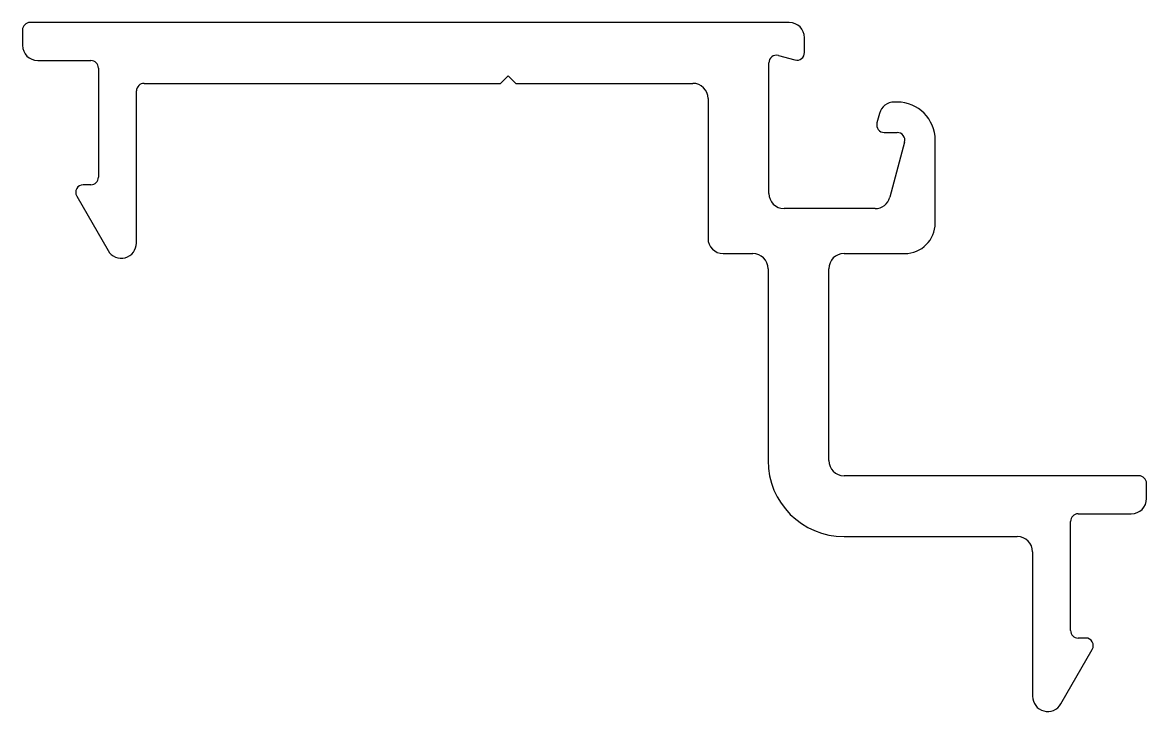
# Model space of a CAD drawing. Extents: x -13.6 to 23.4, y 2.4 to 25.
import ezdxf

# ---------------------------------------------------------------- set-up
doc = ezdxf.new("R2010")
doc.units = 0
doc.layers.add('PROFILE', color=1, linetype='CONTINUOUS')

msp = doc.modelspace()

# ---------------------------------------------------------------- linework, layer by layer
at = {"layer": 'PROFILE', "color": 7}
for p, q in [((11.628, 25.001), (-13.347, 25.001)), ((-13.597, 24.751), (-13.597, 24.251)), ((12.128, 24.012), (12.128, 24.501)), ((-13.097, 23.751), (-11.347, 23.751)), ((10.954, 19.384), (10.954, 23.675)), ((11.269, 23.917), (11.813, 23.771)), ((-11.097, 23.501), (-11.097, 19.917)), ((-9.597, 23.001), (2.128, 23.001)), ((2.128, 23.001), (2.378, 23.251)), ((2.378, 23.251), (2.628, 23.001)), ((2.628, 23.001), (8.454, 23.001)), ((-9.847, 17.752), (-9.847, 22.751)), ((8.954, 22.501), (8.954, 17.906)), ((15.178, 22.384), (15.08, 22.384)), ((14.597, 22.014), (14.512, 21.699)), ((14.754, 21.384), (15.178, 21.384)), ((16.428, 18.406), (16.428, 21.134)), ((15.42, 21.07), (14.933, 19.255)), ((-11.347, 19.667), (-11.597, 19.667)), ((-11.813, 19.292), (-10.78, 17.502)), ((14.45, 18.884), (11.454, 18.884)), ((9.454, 17.406), (10.428, 17.406)), ((13.428, 17.406), (15.428, 17.406)), ((10.928, 16.906), (10.928, 10.6)), ((12.928, 10.6), (12.928, 16.906)), ((23.129, 10.1), (13.428, 10.1)), ((23.379, 9.35), (23.379, 9.85)), ((20.879, 5.016), (20.879, 8.6)), ((21.129, 8.85), (22.879, 8.85)), ((13.428, 8.1), (19.129, 8.1)), ((19.629, 7.6), (19.629, 2.851)), ((21.379, 4.766), (21.129, 4.766)), ((20.562, 2.601), (21.595, 4.391))]:
    msp.add_line(p, q, dxfattribs=at)
for centre, radius, start, end in [((-13.347, 24.751), 0.25, 90, 180), ((11.628, 24.501), 0.5, 0, 90), ((-13.097, 24.251), 0.5, 180, 270), ((-11.347, 23.501), 0.25, 0, 90), ((11.204, 23.675), 0.25, 75, 180), ((11.878, 24.012), 0.25, 255, 360), ((-9.597, 22.751), 0.25, 90, 180), ((8.454, 22.501), 0.5, 0, 90), ((15.08, 21.884), 0.5, 90, 165), ((15.178, 21.134), 1.25, 0, 90), ((14.754, 21.634), 0.25, 165, 270), ((15.178, 21.134), 0.25, 345, 90), ((-11.597, 19.417), 0.25, 90, 210), ((-11.347, 19.917), 0.25, 270, 0), ((11.454, 19.384), 0.5, 180, 270), ((14.45, 19.384), 0.5, 270, 345), ((15.428, 18.406), 1, 270, 0), ((-10.347, 17.752), 0.5, 210, 0), ((9.454, 17.906), 0.5, 180, 270), ((10.428, 16.906), 0.5, 360, 90), ((13.428, 16.906), 0.5, 90, 180), ((13.428, 10.6), 2.5, 180, 270), ((13.428, 10.6), 0.5, 180, 270), ((23.129, 9.85), 0.25, 0, 90), ((22.879, 9.35), 0.5, 270, 360), ((21.129, 8.6), 0.25, 90, 180), ((19.129, 7.6), 0.5, 0, 90), ((21.129, 5.016), 0.25, 180, 270), ((21.379, 4.516), 0.25, 330, 90), ((20.129, 2.851), 0.5, 180, 330)]:
    msp.add_arc(centre, radius, start, end, dxfattribs=at)

doc.saveas('drawing.dxf')
